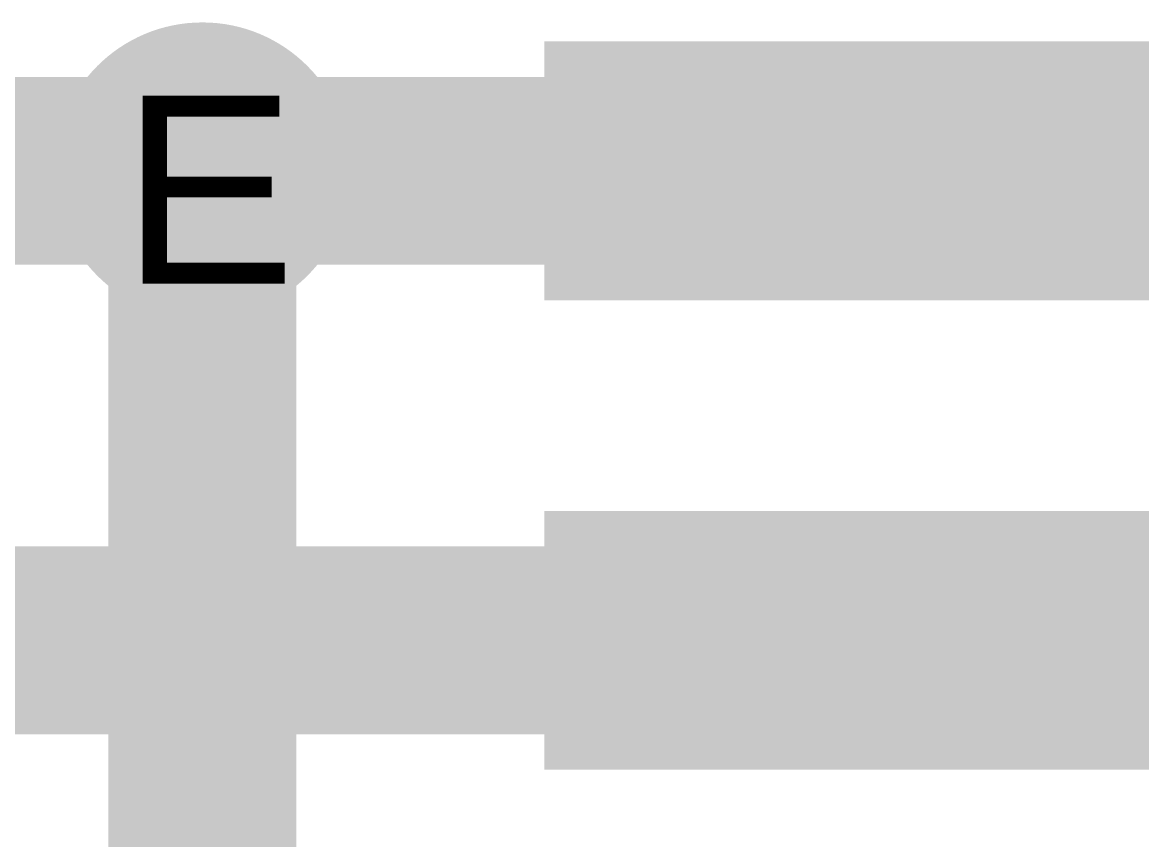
# Model space of a CAD drawing. Header units: inches. Extents: x 68 to 568, y 3 to 460.
# Drawn here: x 151.249 to 154.277, y 15.876 to 18.087 of the extents above; entities that cross this region are included whole.
import ezdxf

# ---------------------------------------------------------------- set-up
doc = ezdxf.new("R2010")
doc.units = ezdxf.units.IN
for name, color, linetype in [('Bottom Layer', 5, 'Continuous'), ('Bottom Solder', 6, 'Continuous'), ('Drill Drawing', 1, 'Continuous'), ('Layer 1', 16, 'Continuous'), ('Layer 2', 76, 'Continuous'), ('Top Layer', 1, 'Continuous'), ('Top Paste', 8, 'Continuous'), ('Top Solder', 216, 'Continuous'), ('Via Holes', 16, 'Continuous')]:
    doc.layers.add(name, color=color, linetype=linetype)
doc.styles.add('Arial', font='', dxfattribs={"height": 0.2})
doc.styles.get('Arial').set_extended_font_data('Arial')

# ---------------------------------------------------------------- blocks, each defined once
blk = doc.blocks.new('UCC256404DDBR_172')
at = {"layer": 'Top Layer'}
for points in [[(-3.55, 0.935), (-2, 0.935), (-2, 0.335), (-3.55, 0.335)], [(-3.55, -0.335), (-2, -0.335), (-2, -0.935), (-3.55, -0.935)]]:
    blk.add_hatch(color=1, dxfattribs=at).paths.add_polyline_path(points)
at = {"layer": 'Top Paste'}
for points in [[(-3.55, 0.935), (-2, 0.935), (-2, 0.335), (-3.55, 0.335)], [(-3.55, -0.335), (-2, -0.335), (-2, -0.935), (-3.55, -0.935)]]:
    blk.add_hatch(color=8, dxfattribs=at).paths.add_polyline_path(points)
at = {"layer": 'Top Solder'}
for points in [[(-3.6, 0.985), (-1.95, 0.985), (-1.95, 0.285), (-3.6, 0.285)], [(-3.6, -0.285), (-1.95, -0.285), (-1.95, -0.985), (-3.6, -0.985)]]:
    blk.add_hatch(color=216, dxfattribs=at).paths.add_polyline_path(points)

msp = doc.modelspace()

# ---------------------------------------------------------------- hatches: boundary and pattern name
at = {"layer": 'Bottom Layer'}
h = msp.add_hatch(color=5, dxfattribs=at)
edge = h.paths.add_edge_path()
edge.add_arc((151.7361, 17.685), 0.3, 0, 360)
at = {"layer": 'Bottom Solder'}
h = msp.add_hatch(color=6, dxfattribs=at)
edge = h.paths.add_edge_path()
edge.add_arc((151.7361, 17.685), 0.4016, 0, 360)
at = {"layer": 'Layer 1'}
h = msp.add_hatch(color=16, dxfattribs=at)
edge = h.paths.add_edge_path()
edge.add_arc((151.7361, 17.685), 0.3, 0, 360)
at = {"layer": 'Layer 2'}
h = msp.add_hatch(color=76, dxfattribs=at)
edge = h.paths.add_edge_path()
edge.add_arc((151.7361, 17.685), 0.3, 0, 360)
at = {"layer": 'Top Layer'}
h = msp.add_hatch(color=1, dxfattribs=at)
edge = h.paths.add_edge_path()
edge.add_arc((151.7361, 17.685), 0.3, 0, 360)
at = {"layer": 'Top Solder'}
h = msp.add_hatch(color=216, dxfattribs=at)
edge = h.paths.add_edge_path()
edge.add_arc((151.7361, 17.685), 0.4016, 0, 360)
at = {"layer": 'Via Holes'}
h = msp.add_hatch(color=7, dxfattribs=at)
edge = h.paths.add_edge_path()
edge.add_arc((151.7361, 17.685), 0.15, 0, 360)

# ---------------------------------------------------------------- linework, layer by layer
at = {"layer": 'Bottom Layer'}
msp.add_lwpolyline([(151.7361, 12.635, 0.508, 0.508, 0), (151.7361, 17.685, 0.508, 0.508, 0)], format="xyseb", dxfattribs=at)
msp.add_lwpolyline([(151.6091, 17.685, 0.254, 0.254, 1), (151.8631, 17.685, 0.254, 0.254, 1)], format="xyseb", close=True, dxfattribs=at)
at = {"layer": 'Top Layer'}
for points in [[(150.2369, 17.685, 0.508, 0.508, 0), (151.7361, 17.685, 0.508, 0.508, 0)], [(151.7361, 17.685, 0.508, 0.508, 0), (153.4858, 17.685, 0.508, 0.508, 0)], [(144.9324, 16.415, 0.508, 0.508, 0), (153.4858, 16.415, 0.508, 0.508, 0)]]:
    msp.add_lwpolyline(points, format="xyseb", dxfattribs=at)
for points in [[(151.6091, 17.685, 0.254, 0.254, 1), (151.8631, 17.685, 0.254, 0.254, 1)], [(151.6091, 17.685, 0.254, 0.254, 1), (151.8631, 17.685, 0.254, 0.254, 1)], [(153.3588, 17.685, 0.254, 0.254, 1), (153.6128, 17.685, 0.254, 0.254, 1)], [(153.3588, 16.415, 0.254, 0.254, 1), (153.6128, 16.415, 0.254, 0.254, 1)]]:
    msp.add_lwpolyline(points, format="xyseb", close=True, dxfattribs=at)

# ---------------------------------------------------------------- block references
msp.add_blockref('UCC256404DDBR_172', (156.2608, 17.05))

# ---------------------------------------------------------------- texts
at = {"layer": 'Drill Drawing', "style": 'Arial'}
msp.add_text('E', height=0.508, dxfattribs=at).set_placement((151.516, 17.3803))

doc.saveas('drawing.dxf')
